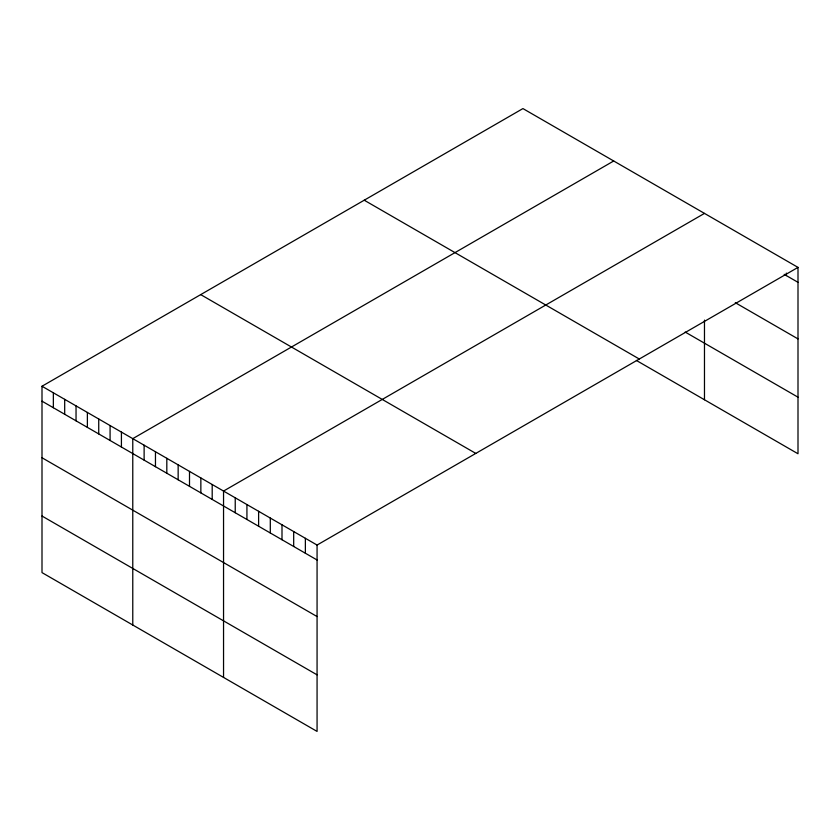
<?xml version="1.0" encoding="UTF-8"?>
<svg xmlns="http://www.w3.org/2000/svg" width="840" height="840" viewBox="0 0 840 840"><rect width="100%" height="100%" fill="white"/><g stroke="black" fill="none" stroke-linecap="round" stroke-linejoin="round"><path stroke-width="1.26" d="M798 267.393L317.069 545.055L317.069 731.42L42 572.607L42 386.243L522.932 108.581L798 267.393L798 453.757L636.395 360.455M613.704 160.986L132.773 438.648L132.773 625.013M704.476 213.392L223.545 491.064L223.545 677.428M784.182 274.344L798 282.324M735.294 302.694L798 338.898M685.188 332.052L798 397.183M364.224 200.214L639.293 359.016M200.708 294.619L475.776 453.421M42 386.243L317.069 545.055M42 401.173L317.069 559.986M42 457.748L317.069 616.56M42 516.033L317.069 674.846M786.314 273.084L786.314 275.572M704.476 320.114L704.476 399.756M305.371 538.303L305.371 553.235M293.685 531.552L293.685 546.483M281.998 524.801L281.998 539.742M270.302 518.059L270.302 532.99M258.615 511.308L258.615 526.239M246.928 504.556L246.928 519.488M235.232 497.805L235.232 512.736M212.195 484.512L212.195 499.443M200.855 477.96L200.855 492.891M189.504 471.408L189.504 486.339M178.154 464.856L178.154 479.787M166.814 458.304L166.814 473.235M155.463 451.752L155.463 466.683M144.123 445.2L144.123 460.131M121.422 432.106L121.422 447.038M110.082 425.555L110.082 440.486M98.732 419.003L98.732 433.933M87.381 412.451L87.381 427.382M76.041 405.899L76.041 420.83M64.691 399.346L64.691 414.278M53.351 392.794L53.351 407.726"/></g></svg>
